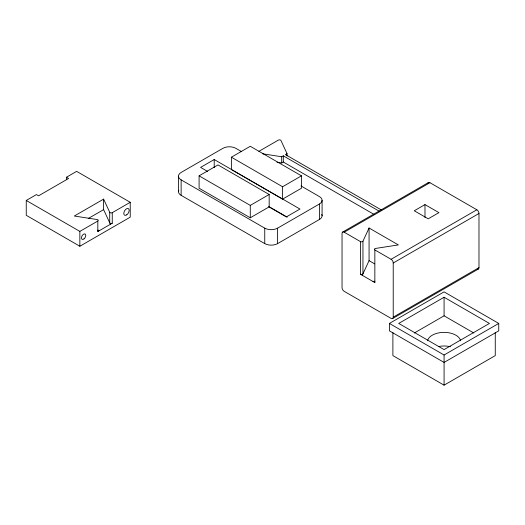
<?xml version="1.0" encoding="UTF-8"?>
<svg xmlns="http://www.w3.org/2000/svg" width="525" height="525" viewBox="0 0 525 525"><rect width="100%" height="100%" fill="white"/><g stroke="black" fill="none" stroke-linecap="round" stroke-linejoin="round"><path stroke-width="0.79" d="M360.413 274.234A1.516 0.873 0 0 0 362.952 273.84L362.952 241.192L369.068 228.007L398.357 244.919L375.526 248.45A1.516 0.873 0 0 0 374.85 249.913L374.85 282.562L360.413 274.234L360.413 241.585L344.183 232.207A3.032 1.752 60 0 0 342.038 233.448L342.038 287.602A3.032 1.752 60 0 0 344.183 291.316L391.079 318.393A3.032 1.752 60 0 0 393.225 317.159L478.984 267.645L478.984 213.491A3.032 1.752 60 0 0 476.844 209.777L429.942 182.7A3.032 1.752 60 0 0 427.868 183.337M362.27 275.303L369.068 260.656L369.068 228.007M66.452 177.24L76.637 171.36L130.233 202.309L130.233 217.16L79.853 246.251L26.25 215.302L26.25 200.452L36.435 194.572L38.581 195.812L68.591 178.48L66.452 177.24L66.452 179.589M112.258 223.21A1.516 0.873 0 0 1 109.725 222.817L109.725 212.29L103.609 199.113L74.32 216.024L97.145 219.555A1.516 0.873 0 0 1 97.827 221.018L97.827 231.538L112.258 223.21L112.258 212.684L130.233 202.309M88.266 218.492L103.609 209.639L103.609 199.113M26.25 200.452L79.853 231.394L97.827 221.018M269.062 206.929L286.348 216.91L299.965 209.048L214.207 159.534L200.589 167.396L207.506 171.386M199.093 175.842L217.987 164.935L269.174 194.486L269.174 206.87L250.281 217.777L199.093 188.226L199.093 175.842L250.281 205.4L269.174 194.486M231.387 157.198L250.281 146.291L301.468 175.842L301.468 188.226L282.575 199.132L231.387 169.575L231.387 157.198L282.575 186.756L301.468 175.842M258.877 151.357L278.394 140.09A1.516 0.873 0 0 1 280.934 140.483L287.05 153.661L287.05 155.984M262.795 153.832L281.689 156.752L283.297 155.827L379.135 211.162M287.05 153.661L285.442 154.586L381.281 209.921M276.964 162.212L281.689 162.947L283.297 162.015L374.167 214.482M241.474 151.574L235.804 148.306A9.096 5.25 0 0 0 222.941 148.306L181.132 172.443A9.096 5.25 0 0 0 181.132 179.865L264.751 228.145A9.096 5.25 0 0 0 277.613 228.145L319.423 204.008A9.096 5.25 0 0 0 319.423 196.58L300.996 185.942M178.782 190.267A9.096 5.25 0 0 0 181.132 195.339L264.751 243.613A9.096 5.25 0 0 0 277.613 243.613L319.423 219.476A9.096 5.25 0 0 0 321.779 214.403M342.667 232.063L428.426 182.549M344.183 232.207L429.942 182.7M424.981 204.593L414.264 210.781L428.197 218.827L438.92 212.638L424.981 204.593L424.988 217.448M374.85 249.913L391.079 259.291L476.844 209.777M393.225 317.159L393.225 262.999L478.984 213.491M392.595 318.544L478.36 269.03M389.406 323.433L444.078 291.867L498.75 323.433L498.75 330.855L444.078 362.421L389.406 330.855L389.406 323.433L444.078 354.998L498.75 323.433M444.078 297.248L398.731 323.433L444.078 349.611L489.425 323.433L444.078 297.248L444.078 315.82L414.317 333.001M392.89 332.456L392.89 355.615L444.078 385.166L495.265 355.615L495.265 332.456M372.993 281.492L374.896 281.197M97.781 230.173L99.684 230.468M369.068 260.656L374.647 263.878M268.78 206.515L287.208 217.16M444.078 315.82L473.839 333.001M103.609 209.639L110.401 224.28M444.078 354.998L444.078 385.166M322.088 200.294L322.088 215.762M319.423 204.008L319.423 219.476M283.297 155.827L283.297 162.015M282.575 186.756L282.575 199.132M281.689 156.752L281.689 162.947M277.613 228.145L277.613 243.613M264.751 228.145L264.751 243.613M250.281 205.4L250.281 217.777M214.207 159.534L214.207 167.678M181.132 179.865L181.132 195.339M178.467 176.157L178.467 191.625M79.853 231.394L79.853 246.251M112.258 212.684A1.516 0.873 0 0 1 109.725 212.29M97.827 230.304A1.516 0.873 0 0 1 97.827 231.538M478.984 267.645A3.032 1.752 60 0 1 477.396 269.115M391.079 259.291A3.032 1.752 60 0 1 393.225 262.999M362.952 241.192A1.516 0.873 0 0 1 360.413 241.585M374.85 282.562A1.516 0.873 0 0 1 374.607 281.505M438.375 346.566A16.675 9.627 0 0 1 450.457 346.717M427.547 340.745A16.675 9.627 0 0 1 444.078 332.371A16.675 9.627 0 0 1 460.609 340.745M126.774 214.81A3.793 2.185 -60 0 0 128.645 208.825A3.793 2.185 -60 0 0 124.031 212.067A3.793 2.185 -60 0 0 126.774 214.81M83.974 238.882A3.032 1.752 -60 0 0 85.247 234.117A3.032 1.752 -60 0 0 81.585 236.972A3.032 1.752 -60 0 0 83.974 238.882"/></g></svg>
